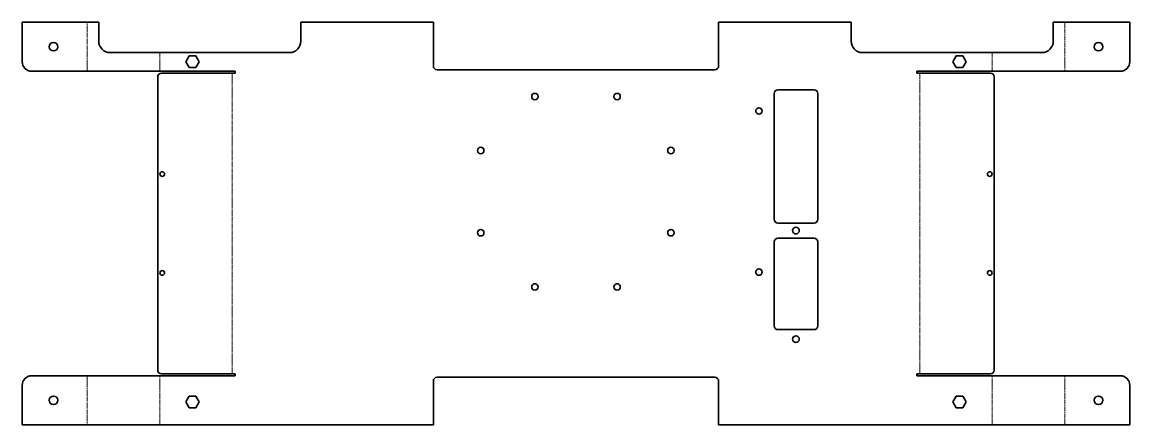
# Model space of a CAD drawing. Header units: inches. Extents: x 0 to 582, y 0 to 211.
import ezdxf

# ---------------------------------------------------------------- set-up
doc = ezdxf.new("R2010")
doc.units = ezdxf.units.IN
doc.header["$MEASUREMENT"] = 0
doc.linetypes.add('Chain', pattern=[13.68, 9.12, -1.14, 2.28, -1.14])
doc.layers.add('SIMUMAK Bend Centerline (ISO)', color=7, linetype='Chain', lineweight=9)
doc.layers.add('SIMUMAK Visible (ISO)', color=7, linetype='Continuous', lineweight=35)

# ---------------------------------------------------------------- blocks, each defined once
blk = doc.blocks.new('SMT-V002-CDISPLAY001_Sheet_3_SMT-V002-CDISPLAY001(Desplegada)')
at = {"layer": 'SIMUMAK Bend Centerline (ISO)', "ltscale": 0.263158}
for p, q in [((-257.04, 80), (-257.04, 105.75)), ((257.04, 105.75), (257.04, 80)), ((-218.78, 80), (-218.78, 89.75)), ((218.78, 89.75), (218.78, 80)), ((-180.78, 79), (-180.78, -79)), ((180.78, -79), (180.78, 79)), ((-257.04, -80), (-257.04, -105.75)), ((-218.78, -105.75), (-218.78, -80)), ((218.78, -105.75), (218.78, -80)), ((257.04, -105.75), (257.04, -80))]:
    blk.add_line(p, q, dxfattribs=at)
at = {"layer": 'SIMUMAK Visible (ISO)'}
for p, q in [((-291.17, 105.75), (-250.91, 105.75)), ((-291.17, 85), (-291.17, 105.75)), ((-250.91, 95.75), (-250.91, 105.75)), ((-75, 105.75), (-144.65, 105.75)), ((-144.65, 105.75), (-144.65, 95.75)), ((-75, 82.75), (-75, 105.75)), ((75, 105.75), (75, 82.75)), ((144.65, 105.75), (75, 105.75)), ((144.65, 95.75), (144.65, 105.75)), ((250.91, 105.75), (291.17, 105.75)), ((250.91, 105.75), (250.91, 95.75)), ((291.17, 105.75), (291.17, 85)), ((-150.65, 89.75), (-244.91, 89.75)), ((-205.11, 85), (-203.38, 88)), ((-203.38, 88), (-199.92, 88)), ((-199.92, 88), (-198.19, 85)), ((244.91, 89.75), (150.65, 89.75)), ((198.19, 85), (199.92, 88)), ((199.92, 88), (203.38, 88)), ((203.38, 88), (205.11, 85)), ((-203.38, 82), (-205.11, 85)), ((-199.92, 82), (-203.38, 82)), ((-198.19, 85), (-199.92, 82)), ((199.92, 82), (198.19, 85)), ((203.38, 82), (199.92, 82)), ((205.11, 85), (203.38, 82)), ((-179.15, 80), (-286.17, 80)), ((-219.91, -77), (-219.91, 77)), ((-217.91, 79), (-179.15, 79)), ((-179.15, 80), (-179.15, 79)), ((73, 80.75), (-73, 80.75)), ((179.15, 79), (179.15, 80)), ((286.17, 80), (179.15, 80)), ((179.15, 79), (217.91, 79)), ((219.91, 77), (219.91, -77)), ((106.15, 70.25), (125.15, 70.25)), ((104.15, 2.25), (104.15, 68.25)), ((127.15, 68.25), (127.15, 2.25)), ((125.15, 0.25), (106.15, 0.25)), ((104.15, -53.75), (104.15, -9.75)), ((106.15, -7.75), (125.15, -7.75)), ((127.15, -9.75), (127.15, -53.75)), ((125.15, -55.75), (106.15, -55.75)), ((-286.17, -80), (-179.15, -80)), ((-179.15, -79), (-217.91, -79)), ((-179.15, -79), (-179.15, -80)), ((-73, -80.75), (73, -80.75)), ((217.91, -79), (179.15, -79)), ((179.15, -80), (179.15, -79)), ((179.15, -80), (286.17, -80)), ((-291.17, -105.75), (-291.17, -85)), ((-75, -105.75), (-75, -82.75)), ((75, -82.75), (75, -105.75)), ((291.17, -85), (291.17, -105.75)), ((-205.11, -93.75), (-203.38, -90.75)), ((-203.38, -90.75), (-199.92, -90.75)), ((-199.92, -90.75), (-198.19, -93.75)), ((198.19, -93.75), (199.92, -90.75)), ((199.92, -90.75), (203.38, -90.75)), ((203.38, -90.75), (205.11, -93.75)), ((-203.38, -96.75), (-205.11, -93.75)), ((-199.92, -96.75), (-203.38, -96.75)), ((-198.19, -93.75), (-199.92, -96.75)), ((199.92, -96.75), (198.19, -93.75)), ((203.38, -96.75), (199.92, -96.75)), ((205.11, -93.75), (203.38, -96.75)), ((-75, -105.75), (-291.17, -105.75)), ((291.17, -105.75), (75, -105.75))]:
    blk.add_line(p, q, dxfattribs=at)
for centre, radius in [((-274.67, 92.87), 2.25), ((274.67, 92.87), 2.25), ((-21.6, 66.66), 1.7), ((21.6, 66.66), 1.7), ((96.2, 59.1), 1.7), ((-50.09, 38.35), 1.7), ((49.91, 38.35), 1.7), ((-217.51, 25.95), 1.2), ((217.51, 25.95), 1.2), ((-50.09, -4.85), 1.7), ((49.91, -4.85), 1.7), ((115.65, -3.75), 1.75), ((-217.51, -25.95), 1.2), ((96.2, -25.5), 1.7), ((217.51, -25.95), 1.2), ((-21.6, -33.34), 1.7), ((21.6, -33.34), 1.7), ((115.65, -60.75), 1.75), ((-274.67, -92.88), 2.25), ((274.67, -92.88), 2.25)]:
    blk.add_circle(centre, radius, dxfattribs=at)
for centre, radius, start, end in [((-244.91, 95.75), 6, 180, 270), ((-150.65, 95.75), 6, 270, 360), ((150.65, 95.75), 6, 180, 270), ((244.91, 95.75), 6, 270, 0), ((-73, 82.75), 2, 180, 270), ((73, 82.75), 2, 270, 0), ((106.15, 68.25), 2, 90, 180), ((125.15, 68.25), 2, 0, 90), ((106.15, 2.25), 2, 180, 270), ((125.15, 2.25), 2, 270, 0), ((106.15, -9.75), 2, 90, 180), ((125.15, -9.75), 2, 0, 90), ((106.15, -53.75), 2, 180, 270), ((125.15, -53.75), 2, 270, 0), ((-73, -82.75), 2, 90, 180), ((73, -82.75), 2, 0, 90)]:
    blk.add_arc(centre, radius, start, end, dxfattribs=at)
at = {"layer": 'SIMUMAK Visible (ISO)', "extrusion": (0, 0, -1)}
for centre, radius, start, end in [((286.17, 85), 5, 270, 0), ((-286.17, 85), 5, 180, 270), ((217.91, 77), 2, 0, 90), ((-217.91, 77), 2, 90, 180), ((286.17, -85), 5, 0, 90), ((217.91, -77), 2, 270, 360), ((-217.91, -77), 2, 180, 270), ((-286.17, -85), 5, 90, 180)]:
    blk.add_arc(centre, radius, start, end, dxfattribs=at)

msp = doc.modelspace()

# ---------------------------------------------------------------- block references
msp.add_blockref('SMT-V002-CDISPLAY001_Sheet_3_SMT-V002-CDISPLAY001(Desplegada)', (291.17, 105.75))

doc.saveas('drawing.dxf')
